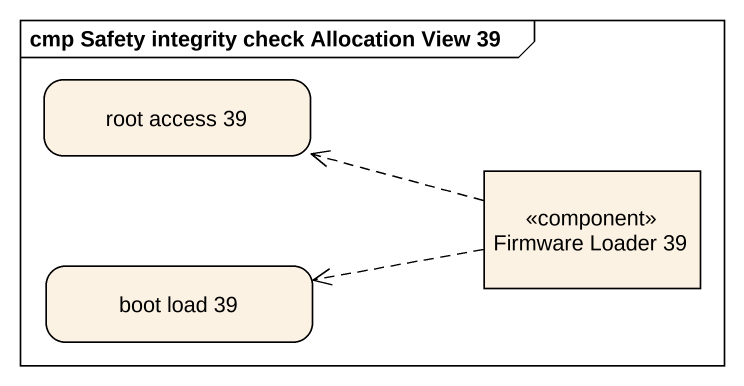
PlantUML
@startuml
mainframe cmp Safety integrity check Allocation View 39
hide empty description
state "root access 39" as root_access_39
state "Firmware Loader 39" as Firmware_Loader_39 <<component>>
state "boot load 39" as boot_load_39
Firmware_Loader_39 -left[dashed]-> root_access_39
Firmware_Loader_39 -left[dashed]-> boot_load_39
@enduml
